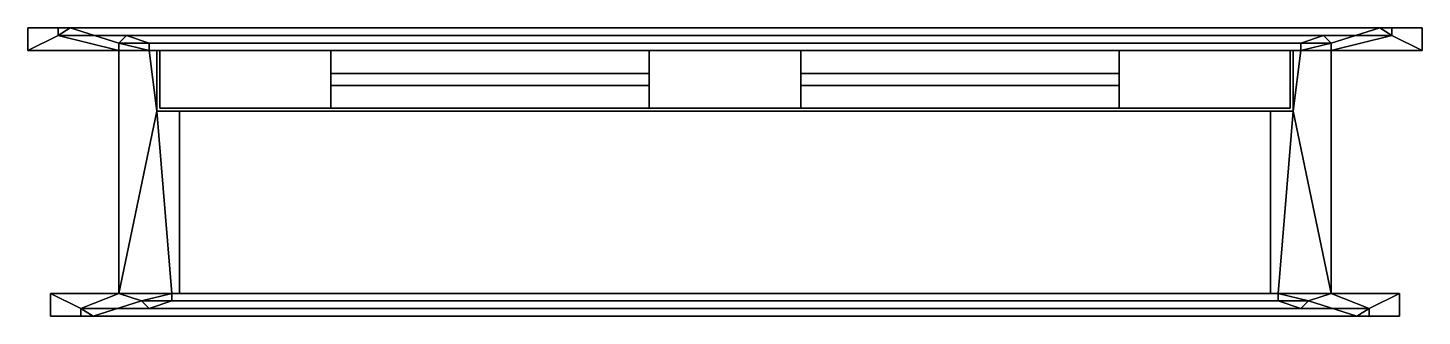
# Model space of a CAD drawing. Extents: x -0.06 to 0.86, y -0.015 to 0.175.
import ezdxf

# ---------------------------------------------------------------- set-up
doc = ezdxf.new("R2010")
doc.units = 0

msp = doc.modelspace()

# ---------------------------------------------------------------- meshes
mesh = msp.add_polyface()
corners = [(0.773, 0.16, 1.895), (0.66, 0.16, 1.895), (0.66, 0.16, 2.073), (0.773, 0.16, 2.073), (0.773, 0.16, 0.82), (0.45, 0.16, 2.073), (0.773, 0.16, 0.62), (0.35, 0.16, 1.895), (0.35, 0.16, 2.073), (0.773, 0.16, 0.225), (0.66, 0.16, 0.225), (0.66, 0.16, 0.82), (0.66, 0.145, 0.82), (0.45, 0.145, 0.82), (0.45, 0.145, 1.895), (0.66, 0.145, 1.895), (0.45, 0.16, 0.82), (0.45, 0.16, 1.895), (0.14, 0.16, 2.073), (0.14, 0.16, 1.895), (0.66, 0.16), (0.66, 0.16, 0.62), (0.66, 0.145, 0.225), (0.66, 0.145, 0.62), (0.45, 0.16, 0.62), (0.35, 0.145, 1.895), (0.027, 0.16, 2.073), (0.027, 0.16, 1.895), (0.66, 0.122), (0.773, 0.16), (0.45, 0.16), (0.45, 0.16, 0.225), (0.45, 0.145, 0.225), (0.45, 0.145, 0.62), (0.14, 0.16, 0.62), (0.35, 0.16, 0.82), (0.35, 0.145, 0.82), (0.14, 0.16, 0.82), (0.14, 0.145, 1.895), (0.14, 0.145, 0.82), (0.027, 0.16, 0.82), (0.773, 0.122), (0.773, 0.122, 0.225), (0.45, 0.122), (0.35, 0.145, 0.225), (0.35, 0.16, 0.62), (0.027, 0.16, 0.62), (0.773, 0.122, 0.62), (0.45, 0.122, 0.225), (0.35, 0.16), (0.14, 0.16, 0.225), (0.35, 0.16, 0.225), (0.14, 0.145, 0.225), (0.14, 0.145, 0.62), (0.35, 0.145, 0.62), (0.027, 0.16, 0.225), (0.773, 0.122, 0.82), (0.66, 0.122, 0.225), (0.66, 0.137, 0.225), (0.35, 0.122), (0.14, 0.122), (0.14, 0.16), (0.027, 0.16), (0.773, 0.122, 1.895), (0.66, 0.122, 0.62), (0.45, 0.137, 0.62), (0.66, 0.137, 0.62), (0.45, 0.122, 0.62), (0.45, 0.137, 0.225), (0.35, 0.122, 0.62), (0.027, 0.122), (0.773, 0.122, 2.073), (0.66, 0.122, 2.073), (0.66, 0.122, 0.82), (0.66, 0.122, 1.895), (0.66, 0.137, 0.82), (0.45, 0.122, 0.82), (0.35, 0.122, 0.225), (0.14, 0.122, 0.225), (0.027, 0.122, 0.225), (0.45, 0.122, 2.073), (0.45, 0.122, 1.895), (0.66, 0.137, 1.895), (0.45, 0.137, 0.82), (0.45, 0.137, 1.895), (0.35, 0.122, 1.895), (0.14, 0.122, 0.82), (0.14, 0.122, 0.62), (0.35, 0.137, 0.62), (0.35, 0.137, 0.225), (0.14, 0.137, 0.62), (0.14, 0.137, 0.225), (0.027, 0.122, 0.62), (0.35, 0.122, 2.073), (0.35, 0.122, 0.82), (0.35, 0.137, 0.82), (0.14, 0.137, 0.82), (0.027, 0.122, 0.82), (0.14, 0.122, 2.073), (0.14, 0.122, 1.895), (0.14, 0.137, 1.895), (0.35, 0.137, 1.895), (0.027, 0.122, 1.895), (0.027, 0.122, 2.073), (0.02, 0.165), (0.005, 0.17), (0, 0.165), (0.005, 0.17, 2.095), (-0.032, 0.175, 2.132), (0, 0.165, 2.1), (0.8, 0.165, 2.1), (0.78, 0.165, 2.08), (0.78, 0.165), (0.02, 0.165, 2.08), (0.78, 0.16, 2.08), (0.78, 0.16), (-0.032, 0.175), (0.832, 0.175, 2.132), (0.795, 0.17, 2.095), (0.795, 0.17), (0.8, 0.16), (0.86, 0.16, 2.16), (-0.06, 0.16), (-0.04, 0.17), (-0.04, 0.175, 2.14), (0.8, 0.165), (0.86, 0.16), (0.86, 0.175, 2.16), (-0.06, 0.16, 2.16), (-0.06, 0.175), (-0.04, 0.175), (-0.06, 0.175, 2.16), (-0.04, 0.17, 2.14), (0.84, 0.175, 2.14), (0.84, 0.17, 2.14), (0.832, 0.175), (0.86, 0.175), (0.84, 0.175), (0.84, 0.17), (-0.025, -0.015, 2.125), (-0.025, -0.01), (-0.017, -0.015), (0.825, -0.015, 2.125), (-0.045, -0.015, 2.145), (-0.045, -0.015), (-0.025, -0.015), (-0.017, -0.015, 2.117), (-0.025, -0.01, 2.125), (0.825, -0.01, 2.125), (0.825, -0.015), (0.825, -0.01), (0.845, 0), (0.845, -0.015), (0.845, -0.015, 2.145), (-0.045, 0, 2.145), (0.02, -0.01), (0.015, -0.005, 2.085), (0.845, 0, 2.145), (0, 0, 2.1), (0, 0), (-0.045, 0), (0.02, -0.01, 2.08), (0.817, -0.015, 2.117), (0.785, -0.005, 2.085), (0.817, -0.015), (0.785, -0.005), (0.035, -0.005, 2.065), (0.035, -0.005), (0.765, -0.005, 2.065), (0.78, -0.01, 2.08), (0.78, -0.01), (0.8, 0), (0.765, -0.005), (0.04, 0, 2.06), (0.035, 0, 2.065), (0.765, 0, 2.065), (0.035, 0), (0.025, 0.12), (0.04, 0), (0.04, 0.12), (0.76, 0.12, 2.06), (0.04, 0.12, 2.06), (0.765, 0), (0.76, 0, 2.06), (0.76, 0.12), (0.76, 0), (0.015, -0.005), (0, 0.16), (0.025, 0.16), (0.02, 0.16), (0.025, 0.16, 2.075), (0.8, 0.16, 2.1), (0, 0.16, 2.1), (0.8, 0, 2.1), (0.775, 0.12, 2.075), (0.025, 0.12, 2.075), (0.02, 0.16, 2.08), (0.775, 0.16, 2.075), (0.775, 0.16), (0.775, 0.12)]
mesh.append_faces([[corners[k] for k in face] for face in [(0, 1, 2, 3), (1, 0, 4, 11), (1, 17, 5, 2), (6, 21, 11, 4), (1, 11, 12, 15), (17, 1, 15, 14), (17, 7, 8, 5), (9, 10, 21, 6), (21, 24, 16, 11), (11, 16, 13, 12), (12, 13, 14, 15), (16, 17, 14, 13), (16, 35, 7, 17), (18, 8, 7, 19), (29, 20, 10, 9), (21, 10, 22, 23), (24, 21, 23, 33), (24, 45, 35, 16), (7, 35, 36, 25), (19, 7, 25, 38), (26, 18, 19, 27), (41, 28, 20, 29), (20, 30, 31, 10), (10, 31, 32, 22), (22, 32, 33, 23), (31, 24, 33, 32), (31, 51, 45, 24), (37, 35, 45, 34), (35, 37, 39, 36), (38, 25, 36, 39), (37, 19, 38, 39), (27, 19, 37, 40), (28, 41, 42, 57), (28, 43, 30, 20), (30, 49, 51, 31), (45, 51, 44, 54), (34, 45, 54, 53), (40, 37, 34, 46), (57, 42, 47, 64), (43, 28, 57, 48), (43, 59, 49, 30), (50, 51, 49, 61), (51, 50, 52, 44), (53, 54, 44, 52), (50, 34, 53, 52), (46, 34, 50, 55), (64, 47, 56, 73), (57, 64, 66, 58), (48, 57, 58, 68), (59, 43, 48, 77), (59, 60, 61, 49), (55, 50, 61, 62), (73, 56, 63, 74), (67, 64, 73, 76), (64, 67, 65, 66), (65, 68, 58, 66), (67, 48, 68, 65), (77, 48, 67, 69), (77, 78, 60, 59), (62, 61, 60, 70), (74, 63, 71, 72), (73, 74, 82, 75), (76, 73, 75, 83), (69, 67, 76, 94), (77, 69, 88, 89), (78, 77, 89, 91), (78, 79, 70, 60), (81, 74, 72, 80), (74, 81, 84, 82), (84, 83, 75, 82), (81, 76, 83, 84), (94, 76, 81, 85), (69, 94, 86, 87), (69, 87, 90, 88), (89, 88, 90, 91), (87, 78, 91, 90), (87, 92, 79, 78), (85, 81, 80, 93), (94, 85, 101, 95), (86, 94, 95, 96), (86, 97, 92, 87), (93, 98, 99, 85), (85, 99, 100, 101), (100, 96, 95, 101), (99, 86, 96, 100), (99, 102, 97, 86), (98, 103, 102, 99), (26, 103, 98, 18), (102, 103, 26, 27), (97, 102, 27, 40), (18, 98, 93, 8), (93, 80, 5, 8), (5, 80, 72, 2), (71, 3, 2, 72), (40, 46, 92, 97), (46, 55, 79, 92), (62, 70, 79, 55), (41, 29, 9, 42), (42, 9, 6, 47), (47, 6, 4, 56), (0, 63, 56, 4), (0, 3, 71, 63), (104, 105, 107, 113), (104, 189, 106, 105), (105, 106, 109, 107), (113, 107, 118, 111), (113, 196, 189, 104), (187, 106, 189), (106, 116, 108, 109), (107, 109, 110, 118), (111, 118, 119, 112), (196, 113, 111, 114), (179, 177, 195, 181), (116, 106, 187, 123), (116, 123, 132, 108), (109, 108, 117, 110), (118, 110, 125, 119), (119, 125, 115, 112), (114, 111, 112, 115), (120, 115, 125), (120, 126, 121, 191), (191, 121, 128, 192), (192, 128, 122, 187), (122, 123, 187), (123, 130, 124, 132), (108, 132, 134, 117), (110, 117, 135, 125), (138, 120, 125, 135), (126, 120, 138), (126, 136, 127, 121), (121, 127, 131, 128), (128, 131, 129, 122), (130, 123, 122, 129), (127, 136, 137), (127, 137, 133), (130, 129, 131), (127, 133, 124), (124, 130, 131), (127, 124, 131), (132, 124, 133, 134), (117, 134, 138, 135), (136, 126, 138, 137), (134, 133, 137, 138), (145, 140, 147, 139), (140, 141, 146, 147), (139, 147, 148, 142), (142, 149, 152), (143, 144, 145), (143, 145, 139), (142, 152, 153), (143, 139, 142), (142, 153, 143), (141, 186, 156, 146), (147, 146, 162, 148), (142, 148, 150, 149), (149, 150, 151, 152), (152, 151, 157, 153), (153, 157, 154, 143), (143, 154, 160, 144), (186, 155, 161, 156), (146, 156, 163, 162), (148, 162, 164, 150), (151, 150, 171), (151, 171, 193, 157), (157, 193, 158, 154), (154, 158, 159, 160), (155, 167, 166, 161), (156, 161, 169, 163), (162, 163, 165, 164), (164, 165, 171, 150), (181, 195, 194, 180), (174, 166, 167, 176), (161, 166, 168, 169), (163, 169, 170, 165), (182, 171, 165), (168, 175, 182, 172), (175, 168, 166, 174), (169, 168, 172, 170), (172, 182, 165, 170), (173, 174, 176, 178), (183, 175, 174, 173), (178, 176, 177, 179), (181, 173, 178, 179), (185, 182, 175, 183), (180, 183, 173, 181), (176, 159, 177), (184, 199, 182, 185), (183, 180, 184, 185), (186, 159, 176), (187, 189, 177, 159), (171, 182, 199), (141, 140, 159, 186), (155, 186, 176, 167), (188, 177, 189), (159, 158, 192, 187), (171, 199, 115, 120), (159, 140, 160), (195, 177, 188, 190), (188, 189, 196, 190), (158, 193, 191, 192), (198, 115, 199), (191, 193, 171, 120), (144, 160, 140, 145), (194, 195, 190, 197), (190, 196, 114, 197), (197, 114, 115, 198), (199, 194, 197, 198), (199, 184, 180, 194)]])

doc.saveas('drawing.dxf')
